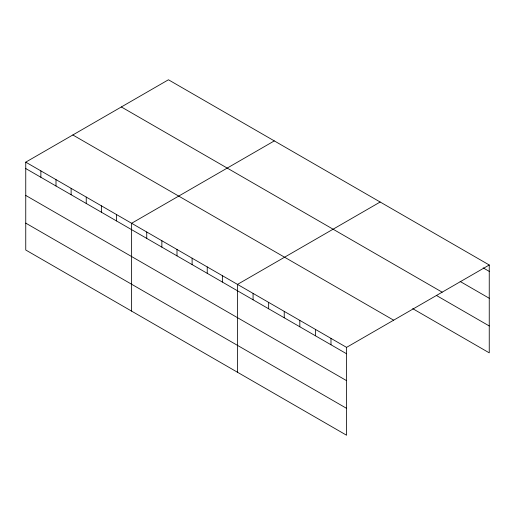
<?xml version="1.0" encoding="UTF-8"?>
<svg xmlns="http://www.w3.org/2000/svg" width="515" height="515" viewBox="0 0 515 515"><rect width="100%" height="100%" fill="white"/><g stroke="black" fill="none" stroke-linecap="round" stroke-linejoin="round"><path stroke-width="0.77" d="M25.75 162.154L346.563 347.374L346.563 435.227L25.75 250.007L25.75 162.154L168.437 79.774L489.25 264.993L489.25 352.846L412.695 308.646M274.302 140.898L131.621 223.278L131.621 311.124M380.173 202.022L237.486 284.402L237.486 372.248M346.563 347.374L489.25 264.993M483.154 267.871L489.25 271.392M460.12 281.447L489.25 298.269M121.347 106.959L442.166 292.179M436.405 295.456L489.25 325.963M72.834 134.969L393.653 320.188M25.75 168.547L346.563 353.766M25.75 195.43L346.563 380.649M25.75 223.124L346.563 408.344M330.984 338.381L330.984 344.773M315.399 329.381L315.399 335.774M299.82 320.388L299.82 326.78M284.235 311.388L284.235 317.781M268.65 302.395L268.65 308.788M253.071 293.396L253.071 299.788M222.364 275.667L222.364 282.059M207.236 266.937L207.236 273.33M192.114 258.202L192.114 264.601M176.993 249.472L176.993 255.865M161.865 240.743L161.865 247.136M146.743 232.007L146.743 238.4M116.493 214.543L116.493 220.941M101.371 205.813L101.371 212.206M86.243 197.084L86.243 203.477M71.122 188.348L71.122 194.741M56 179.619L56 186.012M40.872 170.883L40.872 177.282"/></g></svg>
